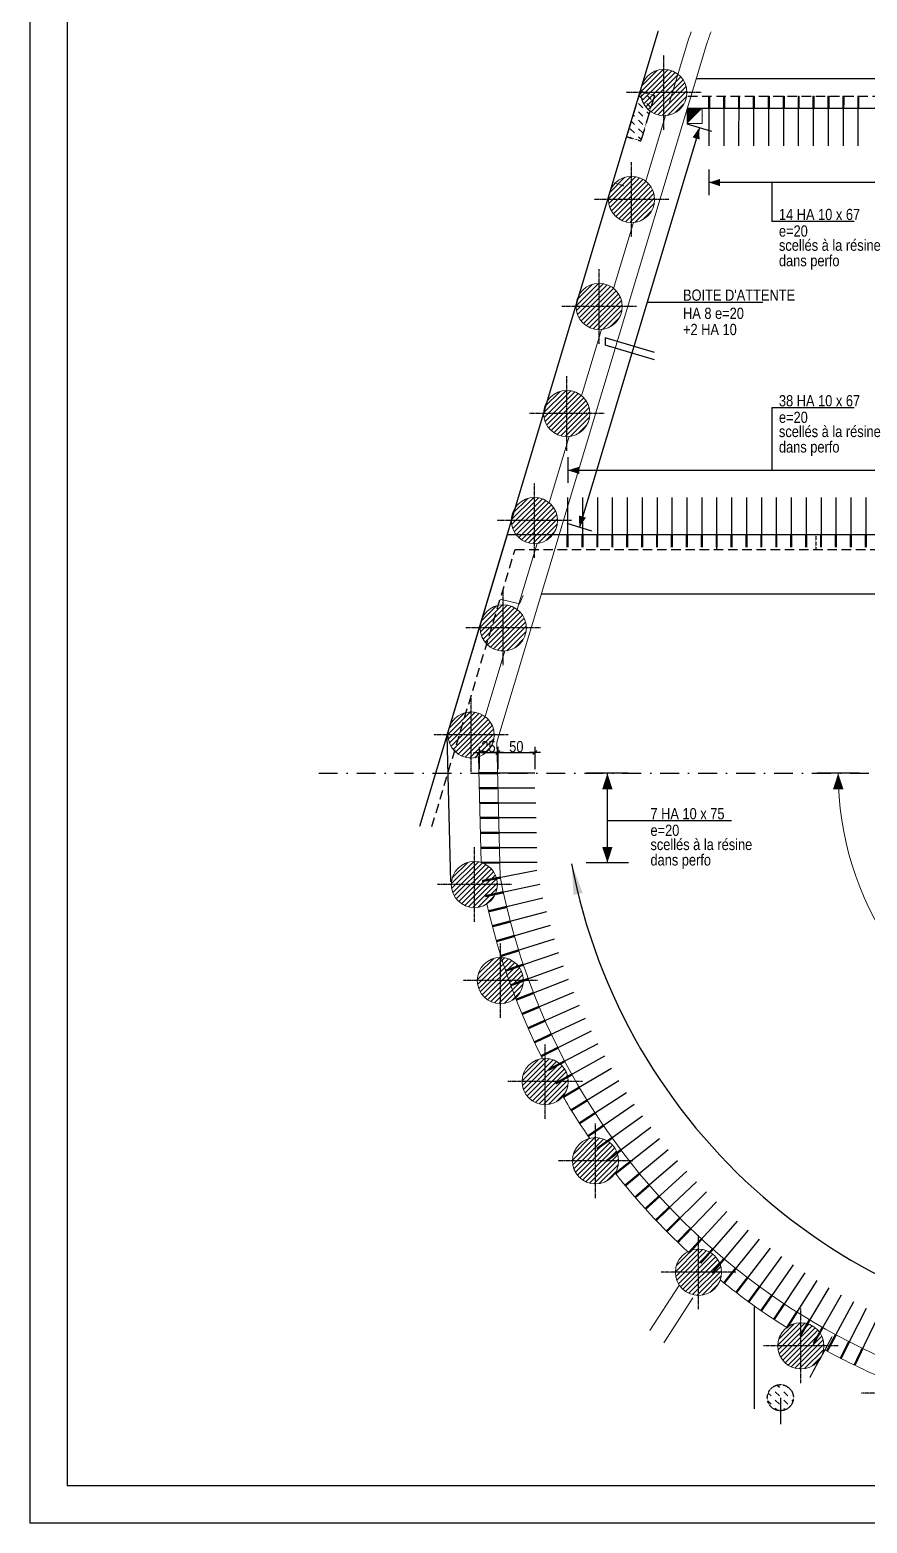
# Model space of a CAD drawing. Header units: metres. Extents: x 41786 to 48013, y -141861 to -137661.
# Drawn here: x 41786 to 42909, y -141861 to -139857 of the extents above; entities that cross this region are included whole.
import ezdxf

# ---------------------------------------------------------------- set-up
doc = ezdxf.new("R2010")
doc.units = ezdxf.units.M
doc.header["$PDMODE"] = 65
for name, pattern in [('CACHEx2', [19.05, 12.7, -6.35]), ('INTERROMPU2', [9.525, 6.35, -3.175]), ('TIRETPTX2', [50.8, 25.4, -12.7, 0, -12.7]), ('VW-01', [0.41656, 0.20828, -0.20828])]:
    doc.linetypes.add(name, pattern=pattern)
for name, color, linetype in [('01-Cad  2', 1, 'Continuous'), ('01_isolant ext', 2, 'TIRETPTX2'), ('01_linteaux', 3, 'Continuous'), ('01_murs_coup', 5, 'Continuous'), ('01_murs_sup', 2, 'INTERROMPU2'), ('01_poch_BN', 9, 'Continuous'), ('01_poch_murs', 251, 'Continuous'), ('01_texte', 230, 'Continuous'), ('AA_COTES', 2, 'Continuous')]:
    doc.layers.add(name, color=color, linetype=linetype)
for name, color, linetype, lineweight in [('01_PIEUX', 5, 'Continuous', 60), ('01_résv', 32, 'Continuous', 9), ('B Général', 7, 'Continuous', 5)]:
    doc.layers.add(name, color=color, linetype=linetype, lineweight=lineweight)
doc.styles.add('ARIAL NA', font='ARIALN.TTF')
doc.styles.add('STYLE2', font='ARIALN.TTF')
doc.dimstyles.new('JB50', dxfattribs={"dimscale": 0.1, "dimtxt": 150, "dimasz": 15, "dimexe": 0.1, "dimexo": 0.1, "dimgap": 0.09, "dimtad": 1, "dimdec": 1, "dimdsep": 46, "dimtxsty": 'STYLE2', "dimblk1": 'BOND_G', "dimblk2": 'BOND_D', "dimsah": 1, "dimcen": 1.5, "dimdle": 0.01, "dimse1": 1, "dimse2": 1, "dimclrd": 4, "dimclre": 2, "dimclrt": 6, "dimazin": 2, "dimtfac": 2.333333, "dimtdec": 1, "dimtix": 1, "dimtmove": 2, "dimatfit": 3, "dimldrblk": 'BOND_G', "dimfxl": 1, "dimtolj": 1, "dimtzin": 0, "dimarcsym": 0})

# ---------------------------------------------------------------- blocks, each defined once
blk = doc.blocks.new('BOND_G')
at = {"layer": 'AA_COTES', "color": 0}
for p, q in [((0, -5), (0, 15)), ((5, 0), (-5, 0)), ((1.8, 1.8), (-1.8, -1.8))]:
    blk.add_line(p, q, dxfattribs=at)
blk = doc.blocks.new('BOND_D')
at = {"layer": 'AA_COTES', "color": 0}
for p, q in [((5, 0), (-5, 0)), ((-1.8, -1.8), (1.8, 1.8)), ((0, 5), (0, -15))]:
    blk.add_line(p, q, dxfattribs=at)
blk = doc.blocks.new('*D24')
at = {"layer": '01_poch_murs', "color": 4, "lineweight": -2, "ltscale": 5, "transparency": 16777216}
blk.add_line((42389.7, -140826.8), (42411.7, -140826.8), dxfattribs=at)
at = {"layer": 'DEFPOINTS', "color": 0, "lineweight": 0, "ltscale": 5, "transparency": 16777216}
for p in [(42413.2, -140826.8), (42388.2, -140862), (42413.2, -140861.4)]:
    blk.add_point(p, dxfattribs=at)
at = {"layer": '01_poch_murs', "color": 4, "lineweight": -2, "ltscale": 5, "transparency": 16777216, "xscale": 1.5, "yscale": 1.5, "zscale": 1.5, "rotation": 180}
blk.add_blockref('BOND_G', (42388.2, -140826.8), dxfattribs=at)
at = {"layer": '01_poch_murs', "color": 4, "lineweight": -2, "ltscale": 5, "transparency": 16777216, "xscale": 1.5, "yscale": 1.5, "zscale": 1.5}
blk.add_blockref('BOND_D', (42413.2, -140826.8), dxfattribs=at)
at = {"layer": '01_poch_murs', "color": 6, "lineweight": 0, "ltscale": 5, "transparency": 16777216, "insert": (42400.7, -140819.1), "char_height": 15, "attachment_point": 5, "style": 'STYLE2'}
blk.add_mtext('\\A1;25', dxfattribs=at)
blk = doc.blocks.new('*D25')
at = {"layer": '01_poch_murs', "color": 4, "lineweight": -2, "ltscale": 5, "transparency": 16777216}
blk.add_line((42414.6, -140826.8), (42461.6, -140826.8), dxfattribs=at)
at = {"layer": 'DEFPOINTS', "color": 0, "lineweight": 0, "ltscale": 5, "transparency": 16777216}
for p in [(42463.1, -140826.8), (42413.1, -140854.6), (42463.1, -140854.6)]:
    blk.add_point(p, dxfattribs=at)
at = {"layer": '01_poch_murs', "color": 4, "lineweight": -2, "ltscale": 5, "transparency": 16777216, "xscale": 1.5, "yscale": 1.5, "zscale": 1.5, "rotation": 180}
blk.add_blockref('BOND_G', (42413.1, -140826.8), dxfattribs=at)
at = {"layer": '01_poch_murs', "color": 4, "lineweight": -2, "ltscale": 5, "transparency": 16777216, "xscale": 1.5, "yscale": 1.5, "zscale": 1.5}
blk.add_blockref('BOND_D', (42463.1, -140826.8), dxfattribs=at)
at = {"layer": '01_poch_murs', "color": 6, "lineweight": 0, "ltscale": 5, "transparency": 16777216, "insert": (42438.1, -140819.1), "char_height": 15, "attachment_point": 5, "style": 'STYLE2'}
blk.add_mtext('\\A1;50', dxfattribs=at)

msp = doc.modelspace()

# ---------------------------------------------------------------- hatches: boundary and pattern name
at = {"layer": '01_murs_sup'}
h = msp.add_hatch(dxfattribs=at)
h.set_pattern_fill('DASH', color=256, scale=2.5, angle=135)
h.set_pattern_definition([(135, (42776.111, -130353.021), (-11.22532, 9e-16), [7.9375, -7.9375])])
h.paths.add_polyline_path([(42623.43, -139945.38), (42604.27, -139939.63), (42585.95, -140000.66), (42605.11, -140006.41)])
at = {"layer": '01_murs_sup', "ltscale": 3}
h = msp.add_hatch(dxfattribs=at)
h.set_pattern_fill('DASH', color=256, scale=2.5, angle=135)
h.set_pattern_definition([(135, (20475.2025, -130375.017), (-11.2253202, 9e-16), [7.9375, -7.9375])])
h.paths.add_polyline_path([(42809.79, -141692.44, 0.4690029), (42789.1, -141675.23), (42775.71, -141698.05, 0.8486961)])
h.paths.add_polyline_path([(42789.1, -141675.23, 0.3614677), (42774.79, -141692.44, 0.0818436), (42775.71, -141698.05)])
at = {"layer": '01_poch_murs'}
h = msp.add_hatch(dxfattribs=at)
h.set_pattern_fill('ANSI31', color=256, scale=1.5)
h.set_pattern_definition([(45, (24427.3434, -131238.1925), (-3.367596, 3.367596), [])])
h.paths.add_polyline_path([(42636.04, -139910.46, 0.4142136), (42605.04, -139941.46), (42636.04, -139941.46)])
h.paths.add_polyline_path([(42636.04, -139941.46), (42605.04, -139941.46, 0.4142136), (42636.04, -139972.46)])
h.paths.add_polyline_path([(42636.04, -139910.46), (42636.04, -139941.46), (42667.04, -139941.46, 0.4142136)])
h.paths.add_polyline_path([(42667.04, -139941.46), (42636.04, -139941.46), (42636.04, -139972.46, 0.4142136)])
h = msp.add_hatch(dxfattribs=at)
h.set_pattern_fill('ANSI31', color=256, scale=1.5)
h.set_pattern_definition([(45, (24383.9363, -131381.6546), (-3.367596, 3.367596), [])])
h.paths.add_polyline_path([(42592.63, -140053.92, 0.4142136), (42561.63, -140084.92), (42592.63, -140084.92)])
h.paths.add_polyline_path([(42592.63, -140084.92), (42561.63, -140084.92, 0.4142136), (42592.63, -140115.92)])
h.paths.add_polyline_path([(42592.63, -140053.92), (42592.63, -140084.92), (42623.63, -140084.92, 0.4142136)])
h.paths.add_polyline_path([(42623.63, -140084.92), (42592.63, -140084.92), (42592.63, -140115.92, 0.4142136)])
h = msp.add_hatch(dxfattribs=at)
h.set_pattern_fill('ANSI31', color=256, scale=1.5)
h.set_pattern_definition([(45, (24340.496, -131525.2266), (-3.367596, 3.367596), [])])
h.paths.add_polyline_path([(42549.19, -140197.49, 0.4142136), (42518.19, -140228.49), (42549.19, -140228.49)])
h.paths.add_polyline_path([(42549.19, -140228.49), (42518.19, -140228.49, 0.4142136), (42549.19, -140259.49)])
h.paths.add_polyline_path([(42549.19, -140197.49), (42549.19, -140228.49), (42580.19, -140228.49, 0.4142136)])
h.paths.add_polyline_path([(42580.19, -140228.49), (42549.19, -140228.49), (42549.19, -140259.49, 0.4142136)])
h = msp.add_hatch(dxfattribs=at)
h.set_pattern_fill('ANSI31', color=256, scale=1.5)
h.set_pattern_definition([(45, (24297.0554, -131668.7986), (-3.367596, 3.367596), [])])
h.paths.add_polyline_path([(42505.75, -140341.07, 0.4142136), (42474.75, -140372.07), (42505.75, -140372.07)])
h.paths.add_polyline_path([(42505.75, -140372.07), (42474.75, -140372.07, 0.4142136), (42505.75, -140403.07)])
h.paths.add_polyline_path([(42505.75, -140341.07), (42505.75, -140372.07), (42536.75, -140372.07, 0.4142136)])
h.paths.add_polyline_path([(42536.75, -140372.07), (42505.75, -140372.07), (42505.75, -140403.07, 0.4142136)])
h = msp.add_hatch(dxfattribs=at)
h.set_pattern_fill('ANSI31', color=256, scale=1.5)
h.set_pattern_definition([(45, (24253.615, -131812.3707), (-3.367596, 3.367596), [])])
h.paths.add_polyline_path([(42462.31, -140484.64, 0.4142136), (42431.31, -140515.64), (42462.31, -140515.64)])
h.paths.add_polyline_path([(42462.31, -140515.64), (42431.31, -140515.64, 0.4142136), (42462.31, -140546.64)])
h.paths.add_polyline_path([(42462.31, -140484.64), (42462.31, -140515.64), (42493.31, -140515.64, 0.4142136)])
h.paths.add_polyline_path([(42493.31, -140515.64), (42462.31, -140515.64), (42462.31, -140546.64, 0.4142136)])
h = msp.add_hatch(dxfattribs=at)
h.set_pattern_fill('ANSI31', color=256, scale=1.5)
h.set_pattern_definition([(45, (24211.8273, -131956.4337), (-3.367596, 3.367596), [])])
h.paths.add_polyline_path([(42420.52, -140628.7, 0.4142136), (42389.52, -140659.7), (42420.52, -140659.7)])
h.paths.add_polyline_path([(42420.52, -140659.7), (42389.52, -140659.7, 0.4142136), (42420.52, -140690.7)])
h.paths.add_polyline_path([(42420.52, -140628.7), (42420.52, -140659.7), (42451.52, -140659.7, 0.4142136)])
h.paths.add_polyline_path([(42451.52, -140659.7), (42420.52, -140659.7), (42420.52, -140690.7, 0.4142136)])
h = msp.add_hatch(dxfattribs=at)
h.set_pattern_fill('ANSI31', color=256, scale=1.5)
h.set_pattern_definition([(45, (24168.6712, -132100.101), (-3.367596, 3.367596), [])])
h.paths.add_polyline_path([(42377.36, -140772.37, 0.4142136), (42346.36, -140803.37), (42377.36, -140803.37)])
h.paths.add_polyline_path([(42377.36, -140803.37), (42346.36, -140803.37, 0.4142136), (42377.36, -140834.37)])
h.paths.add_polyline_path([(42377.36, -140772.37), (42377.36, -140803.37), (42408.36, -140803.37, 0.4142136)])
h.paths.add_polyline_path([(42408.36, -140803.37), (42377.36, -140803.37), (42377.36, -140834.37, 0.4142136)])
h = msp.add_hatch(dxfattribs=at)
h.set_pattern_fill('ANSI31', color=256, scale=1.5)
h.set_pattern_definition([(45, (24173.085, -132300.691), (-3.367596, 3.367596), [])])
h.paths.add_polyline_path([(42381.78, -140972.96, 0.4142136), (42350.78, -141003.96), (42381.78, -141003.96)])
h.paths.add_polyline_path([(42381.78, -141003.96), (42350.78, -141003.96, 0.4142136), (42381.78, -141034.96)])
h.paths.add_polyline_path([(42381.78, -140972.96), (42381.78, -141003.96), (42412.78, -141003.96, 0.4142136)])
h.paths.add_polyline_path([(42412.78, -141003.96), (42381.78, -141003.96), (42381.78, -141034.96, 0.4142136)])
h = msp.add_hatch(dxfattribs=at)
h.set_pattern_fill('ANSI31', color=256, scale=1.5)
h.set_pattern_definition([(45, (24207.98, -132429.513), (-3.367596, 3.367596), [])])
h.paths.add_polyline_path([(42416.67, -141101.78, 0.4142136), (42385.67, -141132.78), (42416.67, -141132.78)])
h.paths.add_polyline_path([(42416.67, -141132.78), (42385.67, -141132.78, 0.4142136), (42416.67, -141163.78)])
h.paths.add_polyline_path([(42416.67, -141101.78), (42416.67, -141132.78), (42447.67, -141132.78, 0.4142136)])
h.paths.add_polyline_path([(42447.67, -141132.78), (42416.67, -141132.78), (42416.67, -141163.78, 0.4142136)])
h = msp.add_hatch(dxfattribs=at)
h.set_pattern_fill('ANSI31', color=256, scale=1.5)
h.set_pattern_definition([(45, (24268.072, -132565.0075), (-3.367596, 3.367596), [])])
h.paths.add_polyline_path([(42476.76, -141237.28, 0.4142136), (42445.76, -141268.28), (42476.76, -141268.28)])
h.paths.add_polyline_path([(42476.76, -141268.28), (42445.76, -141268.28, 0.4142136), (42476.76, -141299.28)])
h.paths.add_polyline_path([(42476.76, -141237.28), (42476.76, -141268.28), (42507.76, -141268.28, 0.4142136)])
h.paths.add_polyline_path([(42507.76, -141268.28), (42476.76, -141268.28), (42476.76, -141299.28, 0.4142136)])
h = msp.add_hatch(dxfattribs=at)
h.set_pattern_fill('ANSI31', color=256, scale=1.5)
h.set_pattern_definition([(45, (24335.6446, -132671.3017), (-3.367596, 3.367596), [])])
h.paths.add_polyline_path([(42544.34, -141343.57, 0.4142136), (42513.34, -141374.57), (42544.34, -141374.57)])
h.paths.add_polyline_path([(42544.34, -141374.57), (42513.34, -141374.57, 0.4142136), (42544.34, -141405.57)])
h.paths.add_polyline_path([(42544.34, -141343.57), (42544.34, -141374.57), (42575.34, -141374.57, 0.4142136)])
h.paths.add_polyline_path([(42575.34, -141374.57), (42544.34, -141374.57), (42544.34, -141405.57, 0.4142136)])
h = msp.add_hatch(dxfattribs=at)
h.set_pattern_fill('ANSI31', color=256, scale=1.5)
h.set_pattern_definition([(45, (24473.7478, -132820.955), (-3.367596, 3.367596), [])])
h.paths.add_polyline_path([(42682.44, -141493.22, 0.4142136), (42651.44, -141524.22), (42682.44, -141524.22)])
h.paths.add_polyline_path([(42682.44, -141524.22), (42651.44, -141524.22, 0.4142136), (42682.44, -141555.22)])
h.paths.add_polyline_path([(42682.44, -141493.22), (42682.44, -141524.22), (42713.44, -141524.22, 0.4142136)])
h.paths.add_polyline_path([(42713.44, -141524.22), (42682.44, -141524.22), (42682.44, -141555.22, 0.4142136)])
h = msp.add_hatch(dxfattribs=at)
h.set_pattern_fill('ANSI31', color=256, scale=1.5)
h.set_pattern_definition([(45, (24611.092, -132919.6327), (-3.367596, 3.367596), [])])
h.paths.add_polyline_path([(42819.78, -141591.9, 0.4142136), (42788.78, -141622.9), (42819.78, -141622.9)])
h.paths.add_polyline_path([(42819.78, -141622.9), (42788.78, -141622.9, 0.4142136), (42819.78, -141653.9)])
h.paths.add_polyline_path([(42819.78, -141591.9), (42819.78, -141622.9), (42850.78, -141622.9, 0.4142136)])
h.paths.add_polyline_path([(42850.78, -141622.9), (42819.78, -141622.9), (42819.78, -141653.9, 0.4142136)])

# ---------------------------------------------------------------- linework, layer by layer
at = {"layer": '01-Cad  2'}
for p, q in [((41785.52, -137660.75), (41785.52, -141860.75)), ((41835.52, -137710.75), (41835.52, -141810.75)), ((46962.67, -141810.75), (41835.52, -141810.75)), ((46962.67, -141860.75), (41785.52, -141860.75))]:
    msp.add_line(p, q, dxfattribs=at)
at = {"layer": '01_isolant ext'}
msp.add_line((42173.02, -140854.64), (44264.33, -140854.64), dxfattribs=at)
at = {"layer": '01_linteaux'}
for p, q in [((42628.12, -139859.97), (42344.82, -140804.13)), ((42966.82, -139922.95), (42679.42, -139922.95)), ((42966.82, -139962.95), (42667.41, -139962.95)), ((42706.79, -140534.64), (42425.66, -140534.64)), ((42839.99, -140534.64), (42706.79, -140534.64)), ((42986.82, -140534.64), (42839.99, -140534.64)), ((43075.16, -140614.64), (42471.65, -140614.64))]:
    msp.add_line(p, q, dxfattribs=at)
at = {"layer": '01_linteaux', "linetype": 'TIRETPTX2', "ltscale": 0.01}
for p, q in [((42636.04, -139991.46), (42636.04, -139891.46)), ((42686.04, -139941.46), (42586.04, -139941.46)), ((42592.63, -140134.92), (42592.63, -140034.92)), ((42642.63, -140084.92), (42542.63, -140084.92)), ((42549.19, -140278.49), (42549.19, -140178.49)), ((42599.19, -140228.49), (42499.19, -140228.49)), ((42505.75, -140422.07), (42505.75, -140322.07)), ((42555.75, -140372.07), (42455.75, -140372.07)), ((42462.31, -140565.64), (42462.31, -140465.64)), ((42512.31, -140515.64), (42412.31, -140515.64)), ((42420.52, -140709.7), (42420.52, -140609.7)), ((42470.52, -140659.7), (42370.52, -140659.7)), ((42377.36, -140853.37), (42377.36, -140753.37)), ((42427.36, -140803.37), (42327.36, -140803.37)), ((42381.78, -141053.96), (42381.78, -140953.96)), ((42431.78, -141003.96), (42331.78, -141003.96)), ((42416.67, -141182.78), (42416.67, -141082.78)), ((42466.67, -141132.78), (42366.67, -141132.78)), ((42476.76, -141318.28), (42476.76, -141218.28)), ((42526.76, -141268.28), (42426.76, -141268.28)), ((42544.34, -141424.57), (42544.34, -141324.57)), ((42594.34, -141374.57), (42494.34, -141374.57)), ((42682.44, -141574.22), (42682.44, -141474.22)), ((42732.44, -141524.22), (42632.44, -141524.22)), ((42819.78, -141672.9), (42819.78, -141572.9)), ((42869.78, -141622.9), (42769.78, -141622.9)), ((43000.92, -141686.57), (42900.92, -141686.57))]:
    msp.add_line(p, q, dxfattribs=at)
at = {"layer": '01_linteaux', "ltscale": 0.01}
for p, q in [((42696.79, -140012.96), (42696.83, -139945.94)), ((42716.79, -140012.96), (42716.83, -139945.94)), ((42736.79, -140012.96), (42736.83, -139945.94)), ((42756.79, -140012.96), (42756.83, -139945.94)), ((42776.79, -140012.96), (42776.83, -139945.94)), ((42796.79, -140012.96), (42796.83, -139945.94)), ((42816.79, -140012.96), (42816.83, -139945.94)), ((42836.79, -140012.96), (42836.83, -139945.94)), ((42856.79, -140012.96), (42856.83, -139945.94)), ((42876.79, -140012.96), (42876.83, -139945.94)), ((42896.79, -140012.96), (42896.83, -139945.94)), ((42623.53, -140290.33), (42557.46, -140270.48)), ((42557.46, -140270.48), (42557.46, -140280.26)), ((42623.53, -140300.11), (42557.46, -140280.26)), ((42506.82, -140484.59), (42506.82, -140551.61)), ((42526.82, -140484.59), (42526.82, -140551.61)), ((42546.82, -140484.59), (42546.82, -140551.61)), ((42566.82, -140484.59), (42566.82, -140551.61)), ((42586.82, -140484.59), (42586.82, -140551.61)), ((42606.82, -140484.59), (42606.82, -140551.61)), ((42626.82, -140484.59), (42626.82, -140551.61)), ((42646.82, -140484.59), (42646.82, -140551.61)), ((42666.82, -140484.59), (42666.82, -140551.61)), ((42686.82, -140484.59), (42686.82, -140551.61)), ((42706.82, -140484.59), (42706.82, -140551.61)), ((42726.82, -140484.59), (42726.82, -140551.61)), ((42746.82, -140484.59), (42746.82, -140551.61)), ((42766.82, -140484.59), (42766.82, -140551.61)), ((42786.82, -140484.59), (42786.82, -140551.61)), ((42806.82, -140484.59), (42806.82, -140551.61)), ((42826.82, -140484.59), (42826.82, -140551.61)), ((42846.82, -140484.59), (42846.82, -140551.61)), ((42866.82, -140484.59), (42866.82, -140551.61)), ((42886.82, -140484.59), (42886.82, -140551.61)), ((42906.82, -140484.59), (42906.82, -140551.61)), ((42463.07, -140854.64), (42388.05, -140854.64)), ((42463.07, -140874.64), (42388.05, -140874.64)), ((42464.04, -140894.64), (42389.02, -140894.64)), ((42464.52, -140914.6), (42389.51, -140914.6)), ((42465.01, -140934.64), (42389.99, -140934.64)), ((42465.49, -140954.64), (42390.47, -140954.64)), ((42465.98, -140974.64), (42390.96, -140974.64)), ((42465.75, -140985.16), (42392.09, -140999.37)), ((42469.54, -141003.8), (42396.22, -141019.69)), ((42473.75, -141022.35), (42400.82, -141039.9)), ((42478.39, -141040.8), (42405.87, -141060)), ((42483.44, -141059.14), (42411.38, -141079.99)), ((42488.91, -141077.36), (42417.34, -141099.84)), ((42494.79, -141095.45), (42423.75, -141119.56)), ((42501.08, -141113.4), (42430.61, -141139.12)), ((42507.78, -141131.21), (42437.91, -141158.52)), ((42514.88, -141148.85), (42445.65, -141177.75)), ((42522.38, -141166.33), (42453.83, -141196.8)), ((42530.28, -141183.64), (42462.44, -141215.65)), ((42538.57, -141200.76), (42471.47, -141234.31)), ((42547.25, -141217.69), (42480.93, -141252.76)), ((42556.31, -141234.42), (42490.8, -141270.98)), ((42565.74, -141250.93), (42501.09, -141288.98)), ((42575.56, -141267.23), (42511.78, -141306.74)), ((42585.73, -141283.3), (42522.88, -141324.25)), ((42596.28, -141299.13), (42534.37, -141341.5)), ((42607.18, -141314.72), (42546.25, -141358.49)), ((42618.43, -141330.06), (42558.51, -141375.2)), ((42630.03, -141345.14), (42571.15, -141391.63)), ((42641.96, -141359.95), (42584.16, -141407.77)), ((42654.24, -141374.48), (42597.54, -141423.61)), ((42666.83, -141388.73), (42611.27, -141439.14)), ((42679.75, -141402.7), (42625.35, -141454.35)), ((42692.99, -141416.36), (42639.77, -141469.24)), ((42706.53, -141429.72), (42654.53, -141483.79)), ((42720.37, -141442.77), (42669.62, -141498.01)), ((42734.51, -141455.49), (42685.03, -141511.88)), ((42748.93, -141467.9), (42700.74, -141525.39)), ((42763.63, -141479.97), (42716.76, -141538.55)), ((42778.6, -141491.71), (42733.08, -141551.34)), ((42793.84, -141503.1), (42749.68, -141563.75)), ((42809.33, -141514.14), (42766.56, -141575.78)), ((42825.06, -141524.83), (42783.71, -141587.42)), ((42841.04, -141535.15), (42801.12, -141598.67)), ((42857.25, -141545.11), (42818.79, -141609.52)), ((42873.67, -141554.7), (42836.69, -141619.97)), ((42890.32, -141563.91), (42854.83, -141630.01)), ((42907.17, -141572.74), (42873.19, -141639.63)), ((42924.21, -141581.19), (42891.77, -141648.83))]:
    msp.add_line(p, q, dxfattribs=at)
at = {"layer": '01_linteaux', "linetype": 'Continuous'}
msp.add_line((42425.66, -140534.64), (42308.17, -140926.05), dxfattribs=at)
at = {"layer": '01_linteaux', "linetype": 'Continuous', "ltscale": 0.05}
for p, q in [((42344.82, -140804.13), (42349.57, -141000.47)), ((42757.29, -141569.23), (42757.29, -141707.23))]:
    msp.add_line(p, q, dxfattribs=at)
at = {"layer": '01_linteaux', "linetype": 'CACHEx2', "ltscale": 0.05}
msp.add_line((42831.98, -141665.39), (42861.57, -141610.91), dxfattribs=at)
at = {"layer": '01_linteaux', "linetype": 'TIRETPTX2', "ltscale": 0.01, "const_width": 3, "flags": 128}
for points in [[(42696.82, -139962.95), (42696.83, -139945.94)], [(42716.82, -139962.95), (42716.83, -139945.94)], [(42736.82, -139962.95), (42736.83, -139945.94)], [(42756.82, -139962.95), (42756.83, -139945.94)], [(42776.82, -139962.95), (42776.83, -139945.94)], [(42796.82, -139962.95), (42796.83, -139945.94)], [(42816.82, -139962.95), (42816.83, -139945.94)], [(42836.82, -139962.95), (42836.83, -139945.94)], [(42856.82, -139962.95), (42856.83, -139945.94)], [(42876.82, -139962.95), (42876.83, -139945.94)], [(42896.82, -139962.95), (42896.83, -139945.94)], [(42506.82, -140534.6), (42506.82, -140551.61)], [(42526.82, -140534.6), (42526.82, -140551.61)], [(42546.82, -140534.6), (42546.82, -140551.61)], [(42566.82, -140534.6), (42566.82, -140551.61)], [(42586.82, -140534.6), (42586.82, -140551.61)], [(42606.82, -140534.6), (42606.82, -140551.61)], [(42626.82, -140534.6), (42626.82, -140551.61)], [(42646.82, -140534.6), (42646.82, -140551.61)], [(42666.82, -140534.6), (42666.82, -140551.61)], [(42686.82, -140534.6), (42686.82, -140551.61)], [(42706.82, -140534.6), (42706.82, -140551.61)], [(42726.82, -140534.6), (42726.82, -140551.61)], [(42746.82, -140534.6), (42746.82, -140551.61)], [(42766.82, -140534.6), (42766.82, -140551.61)], [(42786.82, -140534.6), (42786.82, -140551.61)], [(42806.82, -140534.6), (42806.82, -140551.61)], [(42826.82, -140534.6), (42826.82, -140551.61)], [(42846.82, -140534.6), (42846.82, -140551.61)], [(42866.82, -140534.6), (42866.82, -140551.61)], [(42886.82, -140534.6), (42886.82, -140551.61)], [(42906.82, -140534.6), (42906.82, -140551.61)], [(42413.06, -140854.64), (42388.05, -140854.64)], [(42413.06, -140874.64), (42388.05, -140874.64)], [(42414.03, -140894.64), (42389.02, -140894.64)], [(42414.51, -140914.6), (42389.51, -140914.6)], [(42414.99, -140934.64), (42389.99, -140934.64)], [(42415.48, -140954.64), (42390.47, -140954.64)], [(42415.96, -140974.64), (42390.96, -140974.64)], [(42416.64, -140994.64), (42392.09, -140999.37)], [(42420.66, -141014.39), (42396.22, -141019.69)], [(42425.13, -141034.05), (42400.82, -141039.9)], [(42430.04, -141053.6), (42405.87, -141060)], [(42435.4, -141073.04), (42411.38, -141079.99)], [(42441.19, -141092.35), (42417.34, -141099.84)], [(42447.43, -141111.52), (42423.75, -141119.56)], [(42454.1, -141130.55), (42430.61, -141139.12)], [(42461.2, -141149.41), (42437.91, -141158.52)], [(42468.73, -141168.12), (42445.65, -141177.75)], [(42476.68, -141186.64), (42453.83, -141196.8)], [(42485.05, -141204.98), (42462.44, -141215.65)], [(42493.84, -141223.13), (42471.47, -141234.31)], [(42503.03, -141241.07), (42480.93, -141252.76)], [(42512.64, -141258.79), (42490.8, -141270.98)], [(42522.64, -141276.3), (42501.09, -141288.98)], [(42533.04, -141293.57), (42511.78, -141306.74)], [(42543.83, -141310.6), (42522.88, -141324.25)], [(42555, -141327.38), (42534.37, -141341.5)], [(42566.56, -141343.9), (42546.25, -141358.49)], [(42578.48, -141360.16), (42558.51, -141375.2)], [(42590.77, -141376.14), (42571.15, -141391.63)], [(42603.43, -141391.83), (42584.16, -141407.77)], [(42616.44, -141407.23), (42597.54, -141423.61)], [(42629.79, -141422.34), (42611.27, -141439.14)], [(42643.48, -141437.13), (42625.35, -141454.35)], [(42657.51, -141451.61), (42639.77, -141469.24)], [(42671.86, -141465.77), (42654.53, -141483.79)], [(42686.54, -141479.6), (42669.62, -141498.01)], [(42701.52, -141493.09), (42685.03, -141511.88)], [(42716.8, -141506.23), (42700.74, -141525.39)], [(42732.39, -141519.03), (42716.76, -141538.55)], [(42748.25, -141531.46), (42733.08, -141551.34)], [(42764.4, -141543.53), (42749.68, -141563.75)], [(42780.82, -141555.23), (42766.56, -141575.78)], [(42797.5, -141566.56), (42783.71, -141587.42)], [(42814.43, -141577.5), (42801.12, -141598.67)], [(42831.61, -141588.06), (42818.79, -141609.52)], [(42849.02, -141598.22), (42836.69, -141619.97)], [(42866.66, -141607.98), (42854.83, -141630.01)], [(42884.51, -141617.34), (42873.19, -141639.63)], [(42902.58, -141626.29), (42891.77, -141648.83)]]:
    msp.add_lwpolyline(points, dxfattribs=at)
at = {"layer": '01_murs_coup', "linetype": 'Continuous', "lineweight": 5}
for p, q in [((42668.08, -139872.92), (42643.61, -139954.48)), ((42693.66, -139875.54), (42412.05, -140813.02)), ((42638.27, -139972.07), (42611.78, -140060.55)), ((42595.2, -140115.82), (42568.63, -140204.35)), ((42552.13, -140259.35), (42525.48, -140348.16)), ((42509.06, -140402.89), (42482.33, -140491.97)), ((42466, -140546.42), (42439.39, -140635.1)), ((42422.72, -140690.62), (42396.24, -140778.78)), ((42412.05, -140813.02), (42416.42, -140993.45)), ((42387.52, -140832.66), (42390.95, -140974.35))]:
    msp.add_line(p, q, dxfattribs=at)
for centre, radius, start, end in [((43803.63, -140269.26), 1202.73, 160.10467, 160.75961), ((43803.63, -140269.26), 1177.73, 159.66389, 160.46959), ((43286.82, -140827.94), 886, 190.7667, 343.38595), ((43286.82, -140827.94), 911, 192.81788, 206.71595), ((43286.82, -140827.94), 911, 210.33993, 214.54921), ((43286.82, -140827.94), 911, 218.17319, 227.22976), ((43286.82, -140827.94), 911, 230.85374, 237.75402), ((43286.82, -140827.94), 911, 241.378, 246.82221)]:
    msp.add_arc(centre, radius, start, end, dxfattribs=at)
at = {"layer": '01_murs_sup', "ltscale": 0.05}
for p, q in [((42604.27, -139939.63), (42585.95, -140000.66)), ((42604.27, -139939.63), (42623.43, -139945.38)), ((42623.43, -139945.38), (42605.11, -140006.41)), ((42585.95, -140000.66), (42605.11, -140006.41)), ((42585.95, -140000.66), (42605.11, -140006.41)), ((42706.79, -140534.64), (42706.79, -140554.64)), ((42839.99, -140534.64), (42839.99, -140554.64))]:
    msp.add_line(p, q, dxfattribs=at)
at = {"layer": '01_murs_sup', "ltscale": 2}
for p, q in [((42966.82, -139946.95), (42667.41, -139946.95)), ((42324.87, -140926.05), (42436.37, -140554.64)), ((42436.37, -140554.64), (43175.46, -140554.64))]:
    msp.add_line(p, q, dxfattribs=at)
at = {"layer": '01_murs_sup', "ltscale": 0.05}
msp.add_circle((42792.29, -141692.44), 17.5, dxfattribs=at)
at = {"layer": '01_PIEUX', "color": 2, "linetype": 'Continuous', "lineweight": 5}
for p, q in [((42617.12, -141602.18), (42655.92, -141542.2)), ((42636.14, -141618.79), (42675.05, -141558.66))]:
    msp.add_line(p, q, dxfattribs=at)
at = {"layer": '01_PIEUX', "linetype": 'Continuous', "lineweight": 5}
for centre in [(42636.04, -139941.46), (42592.63, -140084.92), (42549.19, -140228.49), (42505.75, -140372.07), (42462.31, -140515.64), (42420.52, -140659.7), (42377.36, -140803.37), (42381.78, -141003.96), (42416.67, -141132.78), (42476.76, -141268.28), (42544.34, -141374.57), (42682.44, -141524.22), (42819.78, -141622.9)]:
    msp.add_circle(centre, 31, dxfattribs=at)
at = {"layer": '01_poch_BN', "ltscale": 3}
msp.add_line((42792.29, -141692.44), (42792.29, -141727.99), dxfattribs=at)
at = {"layer": '01_poch_murs', "lineweight": 0, "ltscale": 5}
msp.add_arc((43286.82, -140854.64), 416.94, 180, 92.84849, dxfattribs=at)
at = {"layer": '01_résv'}
for p, q in [((42667.41, -139982.95), (42667.41, -139962.95)), ((42667.41, -139962.95), (42687.41, -139962.95)), ((42687.41, -139962.95), (42687.41, -139982.95)), ((42687.41, -139982.95), (42667.41, -139982.95))]:
    msp.add_line(p, q, dxfattribs=at)
msp.add_solid([(42667.41, -139982.95), (42667.41, -139962.95), (42687.41, -139962.95)], dxfattribs=at)
at = {"layer": '01_texte'}
for p, q in [((42683.85, -139989.09), (42523.01, -140524.54)), ((42700.3, -139993.61), (42667.3, -139983.91)), ((42696.4, -140044.67), (42696.4, -140079.07)), ((42956.86, -140062.2), (42696.4, -140062.2)), ((42780.99, -140062.2), (42780.99, -140114.68)), ((42881.07, -140114.68), (42780.99, -140114.68)), ((42891.37, -140114.68), (42795.27, -140114.68)), ((42752.39, -140222.94), (42613.61, -140222.94)), ((42768.61, -140222.94), (42666.6, -140222.94)), ((42881.07, -140364.6), (42780.99, -140364.6)), ((42780.99, -140364.6), (42780.99, -140448.37)), ((42891.37, -140364.6), (42795.27, -140364.6)), ((42507.38, -140430.84), (42507.38, -140465.24)), ((43247.07, -140448.37), (42507.38, -140448.37)), ((42539.23, -140529.83), (42506.34, -140519.74)), ((42588.65, -140854.64), (42531.8, -140854.64)), ((42560.23, -140974.91), (42560.23, -140854.64)), ((42898.3, -140854.64), (42841.45, -140854.64)), ((42726.87, -140918.66), (42560.23, -140918.66)), ((42588.65, -140974.91), (42531.8, -140974.91))]:
    msp.add_line(p, q, dxfattribs=at)
msp.add_arc((43286.82, -140827.94), 788.72, 190.84454, 343.38595, dxfattribs=at)
for points in [[(42683.47, -139988.72), (42674.57, -140001.69), (42679.25, -140003.06)], [(42683.47, -139988.72), (42683.92, -140004.44), (42679.25, -140003.06)], [(42696.46, -140062.2), (42711.41, -140057.33), (42711.41, -140062.2)], [(42696.46, -140062.2), (42711.41, -140067.07), (42711.41, -140062.2)], [(42507.44, -140448.37), (42522.39, -140443.5), (42522.39, -140448.37)], [(42507.44, -140448.37), (42522.39, -140453.24), (42522.39, -140448.37)], [(42522.48, -140524.63), (42522.21, -140508.91), (42526.87, -140510.34)], [(42522.48, -140524.63), (42531.53, -140511.77), (42526.87, -140510.34)], [(42560.23, -140854.71), (42553.27, -140876.07), (42560.23, -140876.07)], [(42560.23, -140854.71), (42567.19, -140876.07), (42560.23, -140876.07)], [(42869.88, -140854.71), (42862.92, -140876.07), (42869.88, -140876.07)], [(42869.88, -140854.71), (42876.84, -140876.07), (42869.88, -140876.07)], [(42560.23, -140974.84), (42553.27, -140953.48), (42560.23, -140953.48)], [(42560.23, -140974.84), (42567.19, -140953.48), (42560.23, -140953.48)], [(42512.19, -140976.33), (42514.84, -141018.05), (42520.98, -141016.53)], [(42512.19, -140976.33), (42527.2, -141015.34), (42520.98, -141016.53)]]:
    msp.add_solid(points, dxfattribs=at)
at = {"layer": 'B Général', "color": 98, "linetype": 'Continuous', "lineweight": 13, "true_color": 0x004400}
for p, q in [((42442.53, -140627.53), (42416.38, -140621.2)), ((42447.08, -140616.32), (42442.53, -140627.53))]:
    msp.add_line(p, q, dxfattribs=at)
at = {"layer": 'B Général', "color": 7, "linetype": 'VW-01', "lineweight": 5, "flags": 128}
msp.add_lwpolyline([(42628.52, -139858.85), (42567.47, -140062.25), (42582.79, -140066.85)], dxfattribs=at)

# ---------------------------------------------------------------- texts
at = {"layer": '01_texte', "style": 'ARIAL NA'}
for s, p in [('14 HA 10 x 67', (42790.38, -140112.51)), ('e=20', (42790.38, -140134.77)), ('scellés à la résine', (42790.38, -140153.77)), ('dans perfo', (42790.38, -140174.48)), ("BOITE D'ATTENTE", (42661.71, -140220.77)), ('HA 8 e=20', (42661.71, -140245.18)), ('+2 HA 10', (42661.71, -140266.83)), ('38 HA 10 x 67', (42790.38, -140362.43)), ('e=20', (42790.38, -140384.69)), ('scellés à la résine', (42790.38, -140403.69)), ('dans perfo', (42790.38, -140424.4)), ('7 HA 10 x 75', (42618.01, -140916.49)), ('e=20', (42618.01, -140938.75)), ('scellés à la résine', (42618.01, -140957.75)), ('dans perfo', (42618.01, -140978.46))]:
    msp.add_text(s, height=15, dxfattribs=at).set_placement(p)

# ---------------------------------------------------------------- dimensions: what is measured, and where the dimension line sits
at = {"layer": '01_poch_murs', "lineweight": 0, "ltscale": 5}
for base, p1, p2, picture, middle in [((42413.22, -140826.76), (42388.23, -140861.96), (42413.22, -140861.36), '*D24', (42400.73, -140819.1)), ((42463.07, -140826.76), (42413.06, -140854.64), (42463.07, -140854.64), '*D25', (42438.07, -140819.1))]:
    dim = msp.add_linear_dim(base=base, p1=p1, p2=p2, dimstyle='JB50', dxfattribs=at)
    dim.commit()
    dim.dimension.update_dxf_attribs({"geometry": picture, "text_midpoint": middle})

doc.saveas('drawing.dxf')
